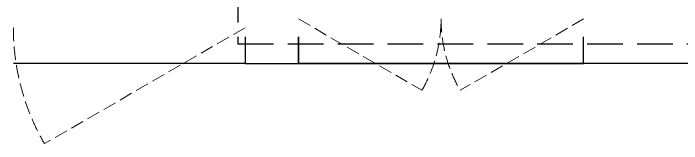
# Model space of a CAD drawing. Extents: x 3443499 to 7125205, y -1700016 to -264854.
# Drawn here: x 3697809 to 3701559, y -868444 to -867712 of the extents above; entities that cross this region are included whole.
import ezdxf

# ---------------------------------------------------------------- set-up
doc = ezdxf.new("R2010")
doc.units = 0
doc.header["$LTSCALE"] = 1000
doc.header["$MEASUREMENT"] = 0
doc.linetypes.add('DASH', pattern=[0.35, 0.25, -0.1])
doc.layers.get('0').update_dxf_attribs({"linetype": 'CONTINUOUS'})
for name, color, linetype in [('!校对', 2, 'CONTINUOUS'), ('LVTRY', 252, 'CONTINUOUS'), ('看线', 185, 'CONTINUOUS')]:
    doc.layers.add(name, color=color, linetype=linetype)
doc.layers.add('WINDOW', color=146, linetype='CONTINUOUS', lineweight=20)
doc.styles.add('DIM_FONT', font='SIMPLEX', dxfattribs={"width": 0.7, "bigfont": 'GBCBIG'})

# ---------------------------------------------------------------- blocks, each defined once
blk = doc.blocks.new('A$C25274923')
at = {"color": 252, "linetype": 'DASH', "ltscale": 0.8}
for p, q in [((11160, 2460), (11160, 1860)), ((11160, 1860), (16240, 1860))]:
    blk.add_line(p, q, dxfattribs=at)
at = {"color": 252}
for p, q in [((11200, 1900), (11200, 1750)), ((11500, 1750), (11500, 1900)), ((11200, 1750), (11500, 1750))]:
    blk.add_line(p, q, dxfattribs=at)
at = {"layer": 'WINDOW', "color": 252, "linetype": 'DASH', "ltscale": 0.3}
for points in [[(11500, 2000), (12192.8, 1600, 0.131652), (12300, 2000)], [(13100, 2000), (12407.2, 1600, -0.131652), (12300, 2000)], [(11200, 1950), (10074.2, 1300, -0.131652), (9900, 1950)]]:
    blk.add_lwpolyline(points, format="xyb", dxfattribs=at)
at = {"layer": '看线', "color": 252, "ltscale": 0.5}
for points in [[(11500, 1900), (11500, 1750), (13100, 1750), (13100, 1900)], [(11200, 1750), (9900, 1750)], [(13700, 1750), (11500, 1750)]]:
    blk.add_lwpolyline(points, dxfattribs=at)
at = {"layer": 'LVTRY', "color": 252, "style": 'DIM_FONT', "text_generation_flag": 4, "width": 0.8, "flags": 9}
for tag, p in [('XSIZE', (10837.5, 12299)), ('YSIZE', (10837.5, 12299)), ('XSIZE', (38237.5, 12299)), ('YSIZE', (38237.5, 12299)), ('XSIZE', (38237.7, 12299)), ('YSIZE', (38237.7, 12299))]:
    blk.add_attdef(tag, p, '', height=0.5, rotation=90, dxfattribs=at)
at = {"layer": 'LVTRY', "color": 252, "style": 'DIM_FONT', "width": 0.8, "flags": 9}
for tag, p in [('XSIZE', (16562.5, 12299)), ('YSIZE', (16562.5, 12299)), ('XSIZE', (43962.5, 12299)), ('YSIZE', (43962.5, 12299)), ('XSIZE', (43962.7, 12299)), ('YSIZE', (43962.7, 12299))]:
    blk.add_attdef(tag, p, '', height=0.5, rotation=90, dxfattribs=at)

msp = doc.modelspace()

# ---------------------------------------------------------------- block references
at = {"layer": '!校对'}
msp.add_blockref('A$C25274923', (3687909.1, -869743.9), dxfattribs=at)

doc.saveas('drawing.dxf')
